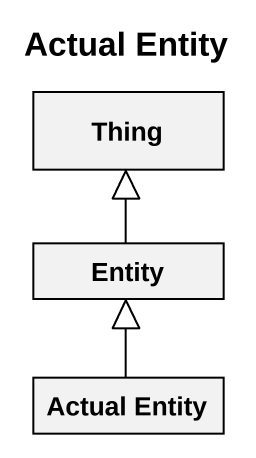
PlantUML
@startuml
title Actual Entity
hide circle
hide empty members
class Thing
class "Entity" as Entity_
class "Actual Entity" as Actual_Entity
Entity_ -up-|> Thing
Actual_Entity -up-|> Entity_
@enduml
